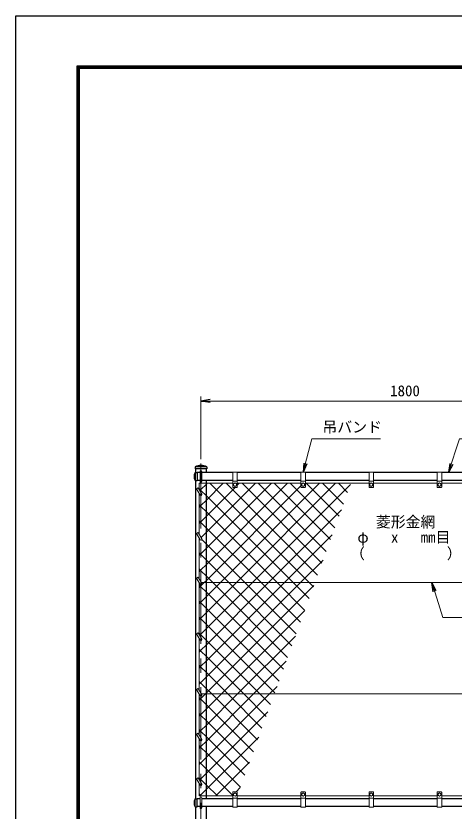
# Model space of a CAD drawing. Units: millimetres, scale not verified. Extents: x -4200 to 4200, y -2970 to 2970.
# Drawn here: x -4200 to -2270, y -529 to 2970 of the extents above; entities that cross this region are included whole.
import ezdxf
from ezdxf.enums import TextEntityAlignment as Align

# ---------------------------------------------------------------- set-up
doc = ezdxf.new("R2010")
doc.units = ezdxf.units.MM
doc.header["$LTSCALE"] = 10
doc.linetypes.add('USER1', pattern=[50.8, 31.75, -6.35, 6.35, -6.35])
for name, color, linetype, lineweight in [('0-0_D-STR1', 1, 'Continuous', 25), ('0-2_D-STR3', 3, 'Continuous', 13), ('0-3_D-STR2', 7, 'Continuous', 13), ('0-4_D-BMK', 2, 'USER1', 13), ('0-5_D-STR-DIM', 7, 'Continuous', 13), ('0-A_D-STR-TXT', 7, 'Continuous', 13), ('0-C_D-TTL', 7, 'Continuous', 25)]:
    doc.layers.add(name, color=color, linetype=linetype, lineweight=lineweight)
doc.layers.add('0-6_0', color=7, linetype='Continuous')
doc.styles.add('ＭＳ ゴシック', font='')
doc.styles.get('ＭＳ ゴシック').set_extended_font_data('MS Gothic')

# ---------------------------------------------------------------- blocks, each defined once
blk = doc.blocks.new('_Open')
at = {"layer": '0-6_0'}
blk.add_line((-10, 1.667), (0, 0), dxfattribs=at)
blk.add_lwpolyline([(-10, -1.667), (0, 0), (-10, 0)], dxfattribs=at)

msp = doc.modelspace()

# ---------------------------------------------------------------- linework, layer by layer
at = {"layer": '0-0_D-STR1'}
for p, q in [((-3410.75, 985.56), (-3410.75, 977.23)), ((-3358.55, 985.23), (-3410.75, 985.23)), ((-3358.55, 985.56), (-3358.55, 977.23)), ((-3358.55, 977.23), (-3410.75, 977.23)), ((-3409.99, 960.73), (-3401.65, 960.73)), ((-3409.65, 960.73), (-3409.65, 925.73)), ((-3408.95, 977.23), (-3408.95, 960.73)), ((-3401.65, 960.73), (-3401.65, 925.73)), ((-3388.65, 960.23), (-3401.65, 960.23)), ((-3244.65, 960.23), (-3380.65, 960.23)), ((-3360.35, 960.23), (-3360.35, 977.23)), ((-2944.65, 960.23), (-3224.65, 960.23)), ((-2644.65, 960.23), (-2924.65, 960.23)), ((-2344.65, 960.23), (-2624.65, 960.23)), ((-2044.65, 960.23), (-2324.65, 960.23)), ((-3409.99, 925.73), (-3401.65, 925.73)), ((-3408.95, 925.73), (-3408.95, -475.27)), ((-3388.65, 926.23), (-3401.65, 926.23)), ((-3244.65, 926.23), (-3380.65, 926.23)), ((-3360.35, -475.77), (-3360.35, 926.23)), ((-2944.65, 926.23), (-3224.65, 926.23)), ((-2644.65, 926.23), (-2924.65, 926.23)), ((-2344.65, 926.23), (-2624.65, 926.23)), ((-2044.65, 926.23), (-2324.65, 926.23)), ((-3409.99, -475.27), (-3401.65, -475.27)), ((-3409.65, -510.27), (-3409.65, -475.27)), ((-3401.65, -510.27), (-3401.65, -475.27)), ((-3388.65, -475.77), (-3401.65, -475.77)), ((-3244.65, -475.77), (-3380.65, -475.77)), ((-2944.65, -475.77), (-3224.65, -475.77)), ((-2644.65, -475.77), (-2924.65, -475.77)), ((-2344.65, -475.77), (-2624.65, -475.77)), ((-2044.65, -475.77), (-2324.65, -475.77)), ((-3409.99, -510.27), (-3401.65, -510.27)), ((-3388.65, -509.77), (-3401.65, -509.77)), ((-3244.65, -509.77), (-3380.65, -509.77)), ((-2944.65, -509.77), (-3224.65, -509.77)), ((-2644.65, -509.77), (-2924.65, -509.77)), ((-2344.65, -509.77), (-2624.65, -509.77)), ((-2044.65, -509.77), (-2324.65, -509.77))]:
    msp.add_line(p, q, dxfattribs=at)
msp.add_lwpolyline([(-3408.95, -510.27), (-3408.95, -794.77), (-3360.35, -794.77), (-3360.35, -509.77)], dxfattribs=at)
for centre, radius, start, end in [((-3409.75, 985.56), 1, 122.29827, 180), ((-3384.65, 932.89), 59.34, 64.40505, 115.59495), ((-3359.55, 985.56), 1, 0, 57.70173), ((-3379.43, 943.23), 35.72, 151.52136, 208.47864), ((-3409.99, 959.73), 1, 90, 147.70173), ((-3409.99, 926.73), 1, 212.29827, 270), ((-3379.43, -492.77), 35.72, 151.52136, 208.47864), ((-3409.99, -476.27), 1, 90, 147.70173), ((-3409.99, -509.27), 1, 212.29827, 270)]:
    msp.add_arc(centre, radius, start, end, dxfattribs=at)
at = {"layer": '0-2_D-STR3'}
for p, q in [((-3388.65, 921.23), (-3388.65, 965.23)), ((-3380.65, 921.23), (-3380.65, 965.23)), ((-3244.65, 962.23), (-3244.65, 897.23)), ((-3224.65, 962.23), (-3244.65, 962.23)), ((-3224.65, 962.23), (-3224.65, 897.23)), ((-2944.65, 962.23), (-2944.65, 897.23)), ((-2924.65, 962.23), (-2944.65, 962.23)), ((-2924.65, 962.23), (-2924.65, 897.23)), ((-2644.65, 962.23), (-2644.65, 897.23)), ((-2624.65, 962.23), (-2644.65, 962.23)), ((-2624.65, 962.23), (-2624.65, 897.23)), ((-2344.65, 962.23), (-2344.65, 897.23)), ((-2324.65, 962.23), (-2344.65, 962.23)), ((-2324.65, 962.23), (-2324.65, 897.23)), ((-3392.65, 885.08), (-3392.65, 913.23)), ((-3392.65, 913.23), (-3244.65, 913.23)), ((-3224.65, 922.23), (-3244.65, 922.23)), ((-3241.15, 910.97), (-3234.65, 914.73)), ((-3241.15, 910.97), (-3241.15, 903.48)), ((-3234.65, 914.73), (-3228.15, 910.97)), ((-3228.15, 910.97), (-3228.15, 903.48)), ((-3224.65, 913.23), (-2944.65, 913.23)), ((-2924.65, 922.23), (-2944.65, 922.23)), ((-2941.15, 910.97), (-2934.65, 914.73)), ((-2941.15, 910.97), (-2941.15, 903.48)), ((-2934.65, 914.73), (-2928.15, 910.97)), ((-2928.15, 910.97), (-2928.15, 903.48)), ((-2924.65, 913.23), (-2644.65, 913.23)), ((-2624.65, 922.23), (-2644.65, 922.23)), ((-2641.15, 910.97), (-2634.65, 914.73)), ((-2641.15, 910.97), (-2641.15, 903.48)), ((-2634.65, 914.73), (-2628.15, 910.97)), ((-2628.15, 910.97), (-2628.15, 903.48)), ((-2624.65, 913.23), (-2344.65, 913.23)), ((-2324.65, 922.23), (-2344.65, 922.23)), ((-2341.15, 910.97), (-2334.65, 914.73)), ((-2341.15, 910.97), (-2341.15, 903.48)), ((-2334.65, 914.73), (-2328.15, 910.97)), ((-2328.15, 910.97), (-2328.15, 903.48)), ((-2324.65, 913.23), (-2044.65, 913.23)), ((-3404.05, 888.82), (-3397.12, 892.82)), ((-3404.05, 888.82), (-3388.12, 861.23)), ((-3397.12, 892.82), (-3381.19, 865.23)), ((-3226.65, 895.23), (-3242.65, 895.23)), ((-2926.65, 895.23), (-2942.65, 895.23)), ((-2626.65, 895.23), (-2642.65, 895.23)), ((-2326.65, 895.23), (-2342.65, 895.23)), ((-3392.65, 688.58), (-3392.65, 869.08)), ((-3404.05, 692.32), (-3397.12, 696.32)), ((-3404.05, 692.32), (-3388.12, 664.73)), ((-3397.12, 696.32), (-3381.19, 668.73)), ((-3392.65, 492.08), (-3392.65, 672.58)), ((-3404.05, 495.82), (-3397.12, 499.82)), ((-3404.05, 495.82), (-3388.12, 468.23)), ((-3397.12, 499.82), (-3381.19, 472.23)), ((-3392.65, 247.08), (-3392.65, 476.08)), ((-1592.74, 476.23), (-3383.5, 476.23)), ((-3404.05, 250.82), (-3397.12, 254.82)), ((-3404.05, 250.82), (-3388.12, 223.23)), ((-3397.12, 254.82), (-3381.19, 227.23)), ((-3392.65, 2.08), (-3392.65, 231.08)), ((-3404.05, 5.82), (-3397.12, 9.82)), ((-3404.05, 5.82), (-3388.12, -21.77)), ((-3397.12, 9.82), (-3381.19, -17.77)), ((-3392.65, -194.42), (-3392.65, -13.92)), ((-1592.74, -13.77), (-3383.5, -13.77)), ((-3404.05, -190.68), (-3397.12, -186.68)), ((-3404.05, -190.68), (-3388.12, -218.27)), ((-3397.12, -186.68), (-3381.19, -214.27)), ((-3392.65, -390.92), (-3392.65, -210.42)), ((-3404.05, -387.18), (-3397.12, -383.18)), ((-3397.12, -383.18), (-3381.19, -410.77)), ((-3404.05, -387.18), (-3388.12, -414.77)), ((-3392.65, -462.77), (-3392.65, -406.92)), ((-3244.65, -511.77), (-3244.65, -446.77)), ((-3226.65, -444.77), (-3242.65, -444.77)), ((-3241.15, -460.52), (-3241.15, -453.03)), ((-3228.15, -460.52), (-3228.15, -453.03)), ((-3224.65, -511.77), (-3224.65, -446.77)), ((-2944.65, -511.77), (-2944.65, -446.77)), ((-2926.65, -444.77), (-2942.65, -444.77)), ((-2941.15, -460.52), (-2941.15, -453.03)), ((-2928.15, -460.52), (-2928.15, -453.03)), ((-2924.65, -511.77), (-2924.65, -446.77)), ((-2644.65, -511.77), (-2644.65, -446.77)), ((-2626.65, -444.77), (-2642.65, -444.77)), ((-2641.15, -460.52), (-2641.15, -453.03)), ((-2628.15, -460.52), (-2628.15, -453.03)), ((-2624.65, -511.77), (-2624.65, -446.77)), ((-2344.65, -511.77), (-2344.65, -446.77)), ((-2326.65, -444.77), (-2342.65, -444.77)), ((-2341.15, -460.52), (-2341.15, -453.03)), ((-2328.15, -460.52), (-2328.15, -453.03)), ((-2324.65, -511.77), (-2324.65, -446.77)), ((-3392.65, -462.77), (-3244.65, -462.77)), ((-3388.65, -514.77), (-3388.65, -470.77)), ((-3380.65, -514.77), (-3380.65, -470.77)), ((-3224.65, -471.77), (-3244.65, -471.77)), ((-3241.15, -460.52), (-3234.65, -464.27)), ((-3234.65, -464.27), (-3228.15, -460.52)), ((-3224.65, -462.77), (-2944.65, -462.77)), ((-2924.65, -471.77), (-2944.65, -471.77)), ((-2941.15, -460.52), (-2934.65, -464.27)), ((-2934.65, -464.27), (-2928.15, -460.52)), ((-2924.65, -462.77), (-2644.65, -462.77)), ((-2624.65, -471.77), (-2644.65, -471.77)), ((-2641.15, -460.52), (-2634.65, -464.27)), ((-2634.65, -464.27), (-2628.15, -460.52)), ((-2624.65, -462.77), (-2344.65, -462.77)), ((-2324.65, -471.77), (-2344.65, -471.77)), ((-2341.15, -460.52), (-2334.65, -464.27)), ((-2334.65, -464.27), (-2328.15, -460.52)), ((-2324.65, -462.77), (-2044.65, -462.77)), ((-3224.65, -511.77), (-3244.65, -511.77)), ((-2924.65, -511.77), (-2944.65, -511.77)), ((-2624.65, -511.77), (-2644.65, -511.77)), ((-2324.65, -511.77), (-2344.65, -511.77))]:
    msp.add_line(p, q, dxfattribs=at)
for points in [[(-3241.15, 903.48), (-3234.65, 899.73), (-3228.15, 903.48)], [(-2941.15, 903.48), (-2934.65, 899.73), (-2928.15, 903.48)], [(-2641.15, 903.48), (-2634.65, 899.73), (-2628.15, 903.48)], [(-2341.15, 903.48), (-2334.65, 899.73), (-2328.15, 903.48)], [(-3241.15, -453.03), (-3234.65, -449.27), (-3228.15, -453.03)], [(-2941.15, -453.03), (-2934.65, -449.27), (-2928.15, -453.03)], [(-2641.15, -453.03), (-2634.65, -449.27), (-2628.15, -453.03)], [(-2341.15, -453.03), (-2334.65, -449.27), (-2328.15, -453.03)]]:
    msp.add_lwpolyline(points, dxfattribs=at)
for centre in [(-3234.65, 907.23), (-2934.65, 907.23), (-2634.65, 907.23), (-2334.65, 907.23), (-3234.65, -456.77), (-2934.65, -456.77), (-2634.65, -456.77), (-2334.65, -456.77)]:
    msp.add_circle(centre, 6.49, dxfattribs=at)
for centre, radius, start, end in [((-3384.65, 965.23), 4, 0, 180), ((-3384.65, 921.23), 4, 180, 0), ((-3242.65, 897.23), 2, 180, 270), ((-3226.65, 897.23), 2, 270, 0), ((-2942.65, 897.23), 2, 180, 270), ((-2926.65, 897.23), 2, 270, 0), ((-2642.65, 897.23), 2, 180, 270), ((-2626.65, 897.23), 2, 270, 0), ((-2342.65, 897.23), 2, 180, 270), ((-2326.65, 897.23), 2, 270, 0), ((-3384.65, 863.23), 4, 210, 30), ((-3384.65, 666.73), 4, 210, 30), ((-3384.65, 470.23), 4, 210, 30), ((-3384.65, 225.23), 4, 210, 30), ((-3384.65, -19.77), 4, 210, 30), ((-3384.65, -216.27), 4, 210, 30), ((-3384.65, -412.77), 4, 210, 30), ((-3242.65, -446.77), 2, 90, 180), ((-3226.65, -446.77), 2, 0, 90), ((-2942.65, -446.77), 2, 90, 180), ((-2926.65, -446.77), 2, 0, 90), ((-2642.65, -446.77), 2, 90, 180), ((-2626.65, -446.77), 2, 0, 90), ((-2342.65, -446.77), 2, 90, 180), ((-2326.65, -446.77), 2, 0, 90), ((-3384.65, -470.77), 4, 0, 180), ((-3384.65, -514.77), 4, 180, 0)]:
    msp.add_arc(centre, radius, start, end, dxfattribs=at)
at = {"layer": '0-3_D-STR2'}
for p, q in [((-3360.35, 627.27), (-3074.4, 913.23)), ((-3360.35, 556.56), (-3003.69, 913.23)), ((-3299.26, 476.23), (-2862.26, 913.23)), ((-2870.86, 509.74), (-3274.35, 913.23)), ((-3228.55, 476.23), (-2791.55, 913.23)), ((-3224.65, 904.39), (-3215.82, 913.23)), ((-2851.99, 561.58), (-3203.64, 913.23)), ((-2833.12, 613.42), (-3132.93, 913.23)), ((-2814.26, 665.26), (-3062.22, 913.23)), ((-2795.39, 717.1), (-2991.51, 913.23)), ((-2776.52, 768.94), (-2920.8, 913.23)), ((-2757.65, 820.79), (-2850.09, 913.23)), ((-2738.78, 872.63), (-2779.38, 913.23)), ((-3384.65, 811.4), (-3392.65, 819.4)), ((-3360.35, 787.1), (-3384.65, 811.4)), ((-3049.49, 476.23), (-3360.35, 787.1)), ((-3087.13, 476.23), (-2766.28, 797.08)), ((-3384.65, 740.68), (-3392.65, 748.68)), ((-3360.35, 716.38), (-3384.65, 740.68)), ((-3120.2, 476.23), (-3360.35, 716.38)), ((-3392.65, 665.68), (-3390.13, 668.21)), ((-3016.42, 476.23), (-2806.74, 685.91)), ((-3384.65, 599.26), (-3392.65, 607.26)), ((-3392.65, 594.97), (-3384.65, 602.97)), ((-3384.65, 602.97), (-3360.35, 627.27)), ((-3360.35, 574.96), (-3384.65, 599.26)), ((-3261.62, 476.23), (-3360.35, 574.96)), ((-2945.71, 476.23), (-2847.21, 574.73)), ((-3384.65, 528.55), (-3392.65, 536.55)), ((-3392.65, 524.26), (-3384.65, 532.26)), ((-3384.65, 532.26), (-3360.35, 556.56)), ((-3360.35, 504.25), (-3384.65, 528.55)), ((-3332.33, 476.23), (-3360.35, 504.25)), ((-3384.65, 457.84), (-3392.65, 465.84)), ((-3360.35, 433.54), (-3384.65, 457.84)), ((-3360.35, 415.14), (-3299.26, 476.23)), ((-3360.35, 344.43), (-3228.55, 476.23)), ((-3360.35, 203), (-3087.13, 476.23)), ((-3360.35, 132.29), (-3016.42, 476.23)), ((-3360.35, 61.58), (-2945.71, 476.23)), ((-3002.94, 146.84), (-3332.33, 476.23)), ((-2984.08, 198.68), (-3261.62, 476.23)), ((-2946.34, 302.37), (-3120.2, 476.23)), ((-2927.47, 354.21), (-3049.49, 476.23)), ((-3021.81, 95), (-3360.35, 433.54)), ((-3384.65, 387.13), (-3392.65, 395.13)), ((-3392.65, 382.84), (-3384.65, 390.84)), ((-3384.65, 390.84), (-3360.35, 415.14)), ((-3360.35, 362.83), (-3384.65, 387.13)), ((-3040.68, 43.16), (-3360.35, 362.83)), ((-3294.29, -13.77), (-2928.14, 352.38)), ((-3384.65, 316.42), (-3392.65, 324.42)), ((-3392.65, 312.13), (-3384.65, 320.13)), ((-3384.65, 320.13), (-3360.35, 344.43)), ((-3360.35, 292.12), (-3384.65, 316.42)), ((-3059.55, -8.68), (-3360.35, 292.12)), ((-3223.58, -13.77), (-2968.6, 241.21)), ((-3384.65, 175), (-3392.65, 183)), ((-3392.65, 170.7), (-3384.65, 178.7)), ((-3384.65, 178.7), (-3360.35, 203)), ((-3360.35, 150.7), (-3384.65, 175)), ((-3195.88, -13.77), (-3360.35, 150.7)), ((-3384.65, 104.29), (-3392.65, 112.29)), ((-3392.65, 99.99), (-3384.65, 107.99)), ((-3384.65, 107.99), (-3360.35, 132.29)), ((-3152.87, -13.77), (-3009.06, 130.03)), ((-3360.35, 79.99), (-3384.65, 104.29)), ((-3266.59, -13.77), (-3360.35, 79.99)), ((-3384.65, 33.58), (-3392.65, 41.58)), ((-3392.65, 29.28), (-3384.65, 37.28)), ((-3384.65, 37.28), (-3360.35, 61.58)), ((-3360.35, 9.28), (-3384.65, 33.58)), ((-3337.3, -13.77), (-3360.35, 9.28)), ((-3082.16, -13.77), (-3049.53, 18.86)), ((-3384.65, -37.13), (-3392.65, -29.13)), ((-3360.35, -79.84), (-3294.29, -13.77)), ((-3360.35, -150.55), (-3223.58, -13.77)), ((-3360.35, -221.26), (-3152.87, -13.77)), ((-3360.35, -291.97), (-3082.16, -13.77)), ((-3135.03, -216.05), (-3337.3, -13.77)), ((-3116.16, -164.21), (-3266.59, -13.77)), ((-3097.29, -112.37), (-3195.88, -13.77)), ((-3360.35, -61.43), (-3384.65, -37.13)), ((-3153.9, -267.89), (-3360.35, -61.43)), ((-3384.65, -107.84), (-3392.65, -99.84)), ((-3392.65, -112.14), (-3384.65, -104.14)), ((-3384.65, -104.14), (-3360.35, -79.84)), ((-3360.35, -132.14), (-3384.65, -107.84)), ((-3172.76, -319.73), (-3360.35, -132.14)), ((-3384.65, -178.55), (-3392.65, -170.55)), ((-3392.65, -182.85), (-3384.65, -174.85)), ((-3384.65, -174.85), (-3360.35, -150.55)), ((-3360.35, -202.85), (-3384.65, -178.55)), ((-3191.63, -371.58), (-3360.35, -202.85)), ((-3384.65, -245.56), (-3360.35, -221.26)), ((-3392.65, -253.56), (-3384.65, -245.56)), ((-3384.65, -316.27), (-3360.35, -291.97)), ((-3319.03, -462.77), (-3170.92, -314.67)), ((-3392.65, -324.27), (-3384.65, -316.27)), ((-3230.31, -444.77), (-3211.39, -425.84)), ((-3248.31, -462.77), (-3244.65, -459.11))]:
    msp.add_line(p, q, dxfattribs=at)
for points in [[(-3392.65, 807.1), (-3384.65, 815.1), (-3360.35, 839.4), (-3286.53, 913.23)], [(-3389.99, 880.47), (-3384.65, 885.81), (-3360.35, 910.11), (-3357.24, 913.23)], [(-3384.27, 674.06), (-3360.35, 697.98), (-3145.11, 913.23)], [(-2889.73, 457.89), (-2908.06, 476.23), (-3345.06, 913.23)], [(-3392.65, 453.55), (-3384.65, 461.55), (-3369.97, 476.23), (-3360.35, 485.85), (-2944.65, 901.55)], [(-3392.65, 736.39), (-3384.65, 744.39), (-3360.35, 768.69), (-3233.82, 895.23)], [(-2908.6, 406.05), (-2978.77, 476.23), (-3360.35, 857.81), (-3384.65, 882.11), (-3392.65, 890.11)], [(-3390.58, 243.49), (-3384.65, 249.42), (-3360.35, 273.72), (-3157.84, 476.23), (-2725.81, 908.26)], [(-2965.21, 250.53), (-3190.91, 476.23), (-3360.35, 645.67), (-3380.73, 666.05)], [(-3392.65, -41.43), (-3384.65, -33.43), (-3365, -13.77), (-3360.35, -9.13), (-2887.67, 463.56)], [(-3078.42, -60.52), (-3125.17, -13.77), (-3360.35, 221.41), (-3384.65, 245.71), (-3392.65, 253.71)], [(-3391.17, -393.49), (-3384.65, -386.98), (-3360.35, -362.68), (-3089.99, -92.32)], [(-3389.74, -462.77), (-3384.65, -457.69), (-3360.35, -433.39), (-3130.46, -203.49)], [(-3210.5, -423.42), (-3360.35, -273.57), (-3384.65, -249.27), (-3392.65, -241.27)], [(-3244.65, -459.98), (-3360.35, -344.28), (-3384.65, -319.98), (-3392.65, -311.98)], [(-3312.57, -462.77), (-3360.35, -414.99), (-3384.65, -390.69), (-3392.65, -382.69)], [(-3383.28, -462.77), (-3384.65, -461.4), (-3392.65, -453.4)]]:
    msp.add_lwpolyline(points, dxfattribs=at)
at = {"layer": '0-4_D-BMK'}
msp.add_line((-3384.65, -809.77), (-3384.65, 1000.23), dxfattribs=at)
at = {"layer": '0-5_D-STR-DIM'}
for p, q in [((-3384.65, 1020.23), (-3384.65, 1295.23)), ((-3344.65, 1275.23), (-1624.65, 1275.23))]:
    msp.add_line(p, q, dxfattribs=at)
at = {"layer": '0-A_D-STR-TXT'}
for points in [[(-2594.22, 1108.48), (-2896.67, 1108.48), (-2934.15, 964.16)], [(-1709.99, 1108.48), (-2245.94, 1108.48), (-2294.03, 962.13)], [(-2007.7, 322.6), (-2319.03, 322.6), (-2367.13, 474.32)]]:
    msp.add_lwpolyline(points, dxfattribs=at)
at = {"layer": '0-C_D-TTL', "color": 2}
msp.add_lwpolyline([(-4199.68, 2970.23), (4200.32, 2970.23), (4200.32, -2969.77), (-4199.68, -2969.77)], close=True, dxfattribs=at)
at = {"layer": '0-C_D-TTL'}
for points in [[(-3929.68, 2750.23), (3930.32, 2750.23), (3930.32, -2749.77), (-3929.68, -2749.77)], [(-3927.18, 2747.73), (3927.82, 2747.73), (3927.82, -2747.27), (-3927.18, -2747.27)], [(-3924.68, 2745.23), (3925.32, 2745.23), (3925.32, -2744.77), (-3924.68, -2744.77)], [(-3922.18, 2742.73), (3922.82, 2742.73), (3922.82, -2742.27), (-3922.18, -2742.27)], [(-3919.68, 2740.23), (3920.32, 2740.23), (3920.32, -2739.77), (-3919.68, -2739.77)]]:
    msp.add_lwpolyline(points, close=True, dxfattribs=at)

# ---------------------------------------------------------------- block references
at = {"layer": '0-5_D-STR-DIM', "xscale": 4, "yscale": 4, "rotation": 180}
msp.add_blockref('_Open', (-3384.65, 1275.23), dxfattribs=at)
at = {"layer": '0-A_D-STR-TXT', "xscale": 4, "yscale": 4}
for p, rotation in [((-2934.65, 962.23), 255.43959), ((-2294.65, 960.23), 251.80943), ((-2367.73, 476.23), 107.58773)]:
    msp.add_blockref('_Open', p, dxfattribs=dict(at, rotation=rotation))

# ---------------------------------------------------------------- texts
at = {"layer": '0-5_D-STR-DIM', "style": 'ＭＳ ゴシック'}
msp.add_text('1800', height=48.09, dxfattribs=at).set_placement((-2551.55, 1281.97), align=Align.BOTTOM_LEFT)
at = {"layer": '0-A_D-STR-TXT', "style": 'ＭＳ ゴシック'}
for s, p in [('吊バンド', (-2850.06, 1122.34)), ('菱形金網', (-2614.6, 705.12)), ('φ   x   mm目', (-2695.82, 637.54)), ('（\u3000\u3000   \u3000\u3000）', (-2728.31, 565.89))]:
    msp.add_text(s, height=48.09, dxfattribs=at).set_placement(p, align=Align.BOTTOM_LEFT)

doc.saveas('drawing.dxf')
